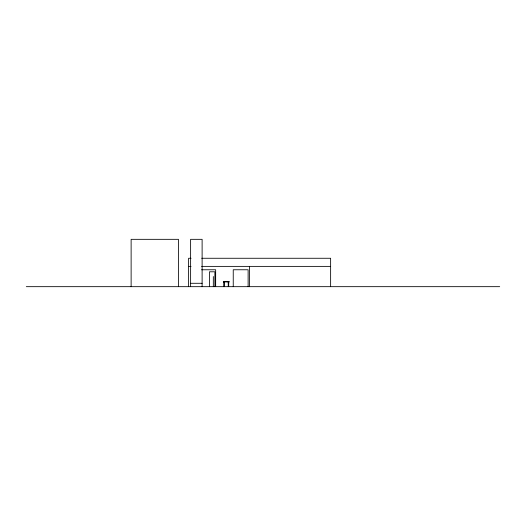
<?xml version="1.0" encoding="UTF-8"?>
<svg xmlns="http://www.w3.org/2000/svg" width="526" height="526" viewBox="0 0 526 526"><rect width="100%" height="100%" fill="white"/><g stroke="black" fill="none" stroke-linecap="round" stroke-linejoin="round"><path stroke-width="0.79" d="M191.07 258.266L188.61 258.266L188.61 286.67M201.741 258.266L330.63 258.266L330.63 286.67M188.61 266.38L191.043 266.38M201.596 266.38L330.63 266.38M201.563 269.766L215.66 269.766L215.66 286.67M229.007 281.936L223.504 281.936L223.504 281.601L229.007 281.601L229.007 281.936L228.915 281.601M190.616 283.29L202.115 283.29M26.3 286.67L499.7 286.67M249.475 266.38L249.475 286.67M248.121 286.67L248.121 269.766L233.242 269.766L233.242 286.67M228.337 281.936L228.337 286.67L228.238 281.936M224.273 281.936L224.221 286.67M223.879 281.936L223.879 286.67M223.603 281.601L223.543 281.936M214.884 286.67L214.884 271.791L209.473 271.791L209.473 286.67M213.326 276.525L213.326 286.67M202.115 286.67L202.115 239.33L190.616 239.33L190.616 286.67M178.465 286.67L178.465 239.33L131.125 239.33L131.125 286.67M228.672 286.67L228.672 281.936L228.613 286.67"/></g></svg>
